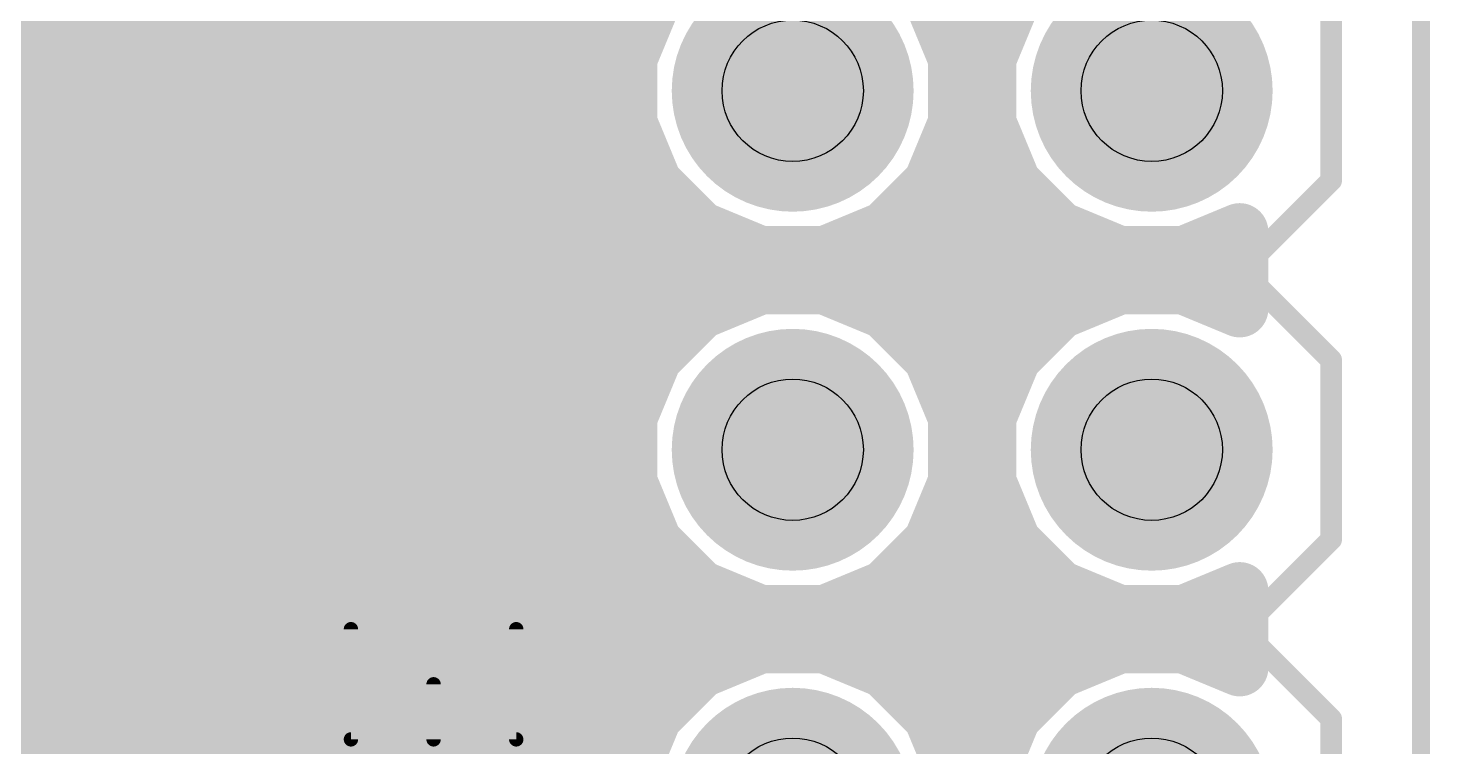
# Model space of a CAD drawing. Extents: x -0.1 to 54.7, y 0 to 86.4.
# Drawn here: x 44.76 to 54.67, y 37.27 to 42.35 of the extents above; entities that cross this region are included whole.
import ezdxf

# ---------------------------------------------------------------- set-up
doc = ezdxf.new("R2010")
doc.units = 0
for name, color, linetype in [('1', 22, 'CONTINUOUS'), ('16', 175, 'CONTINUOUS'), ('17', 82, 'CONTINUOUS'), ('20', 7, 'CONTINUOUS'), ('21', 253, 'CONTINUOUS'), ('27', 253, 'CONTINUOUS'), ('29', 253, 'CONTINUOUS'), ('30', 253, 'CONTINUOUS'), ('44', 253, 'CONTINUOUS'), ('51', 253, 'CONTINUOUS')]:
    doc.layers.add(name, color=color, linetype=linetype)

# ---------------------------------------------------------------- blocks, each defined once
blk = doc.blocks.new('RECT')
blk.add_solid([(-0.5, -0.5), (0.5, -0.5), (-0.5, 0.5), (0.5, 0.5)])
blk = doc.blocks.new('ROUNDP')
at = {"const_width": 0.5}
blk.add_lwpolyline([(0, -0.25, 1), (0, 0.25, 1), (0, -0.25)], format="xyb", dxfattribs=at)

msp = doc.modelspace()

# ---------------------------------------------------------------- linework, layer by layer
at = {"layer": '1', "const_width": 0.4064}
for points in [[(49.1813, 42.5673), (49.0046, 42.1408)], [(51.3254, 42.1408), (51.1487, 42.5673)], [(51.7213, 42.5673), (51.5446, 42.1408)], [(17.5514, 42.2656), (49.0563, 42.2656)], [(51.2737, 42.2656), (51.5963, 42.2656)], [(49.0046, 42.1408), (49.0046, 41.6792)], [(51.3254, 41.6792), (51.3254, 42.1408)], [(51.5446, 42.1408), (51.5446, 41.6792)], [(17.5514, 41.8592), (49.0046, 41.8592)], [(51.3254, 41.8592), (51.5446, 41.8592)], [(49.0046, 41.6792), (49.1813, 41.2527)], [(51.1487, 41.2527), (51.3254, 41.6792)], [(51.5446, 41.6792), (51.7213, 41.2527)], [(17.5514, 41.4528), (49.0984, 41.4528)], [(51.2316, 41.4528), (51.6384, 41.4528)], [(49.1813, 41.2527), (49.5077, 40.9263)], [(50.8223, 40.9263), (51.1487, 41.2527)], [(51.7213, 41.2527), (52.0477, 40.9263)], [(17.5514, 41.0464), (49.3875, 41.0464)], [(50.9425, 41.0464), (51.9275, 41.0464)], [(49.5077, 40.9263), (49.9342, 40.7496)], [(50.3958, 40.7496), (50.8223, 40.9263)], [(52.0477, 40.9263), (52.4742, 40.7496)], [(52.9358, 40.7496), (53.3273, 40.9118)], [(53.3273, 40.9118), (53.3273, 40.3682)], [(49.9342, 40.7496), (50.3958, 40.7496)], [(52.4742, 40.7496), (52.9358, 40.7496)], [(17.5514, 40.64), (53.3273, 40.64)], [(49.9342, 40.5304), (49.5077, 40.3537)], [(50.3958, 40.5304), (49.9342, 40.5304)], [(50.8223, 40.3537), (50.3958, 40.5304)], [(52.4742, 40.5304), (52.0477, 40.3537)], [(52.9358, 40.5304), (52.4742, 40.5304)], [(53.3273, 40.3682), (52.9358, 40.5304)], [(49.5077, 40.3537), (49.1813, 40.0273)], [(51.1487, 40.0273), (50.8223, 40.3537)], [(52.0477, 40.3537), (51.7213, 40.0273)], [(17.5514, 40.2336), (49.3875, 40.2336)], [(50.9425, 40.2336), (51.9275, 40.2336)], [(49.1813, 40.0273), (49.0046, 39.6008)], [(51.3254, 39.6008), (51.1487, 40.0273)], [(51.7213, 40.0273), (51.5446, 39.6008)], [(17.5514, 39.8272), (49.0984, 39.8272)], [(51.2316, 39.8272), (51.6384, 39.8272)], [(49.0046, 39.6008), (49.0046, 39.1392)], [(51.3254, 39.1392), (51.3254, 39.6008)], [(51.5446, 39.6008), (51.5446, 39.1392)], [(17.5514, 39.4208), (49.0046, 39.4208)], [(51.3254, 39.4208), (51.5446, 39.4208)], [(49.0046, 39.1392), (49.1813, 38.7127)], [(51.1487, 38.7127), (51.3254, 39.1392)], [(51.5446, 39.1392), (51.7213, 38.7127)], [(17.5514, 39.0144), (49.0563, 39.0144)], [(51.2737, 39.0144), (51.5963, 39.0144)], [(49.1813, 38.7127), (49.5077, 38.3863)], [(50.8223, 38.3863), (51.1487, 38.7127)], [(51.7213, 38.7127), (52.0477, 38.3863)], [(17.5514, 38.608), (49.2859, 38.608)], [(51.0441, 38.608), (51.8259, 38.608)], [(49.5077, 38.3863), (49.9342, 38.2096)], [(50.3958, 38.2096), (50.8223, 38.3863)], [(52.0477, 38.3863), (52.4742, 38.2096)], [(52.9358, 38.2096), (53.3273, 38.3718)], [(53.3273, 38.3718), (53.3273, 37.8282)], [(17.5514, 38.2016), (53.3273, 38.2016)], [(49.9342, 38.2096), (50.3958, 38.2096)], [(52.4742, 38.2096), (52.9358, 38.2096)], [(49.9342, 37.9904), (49.5077, 37.8137)], [(50.3958, 37.9904), (49.9342, 37.9904)], [(50.8223, 37.8137), (50.3958, 37.9904)], [(52.4742, 37.9904), (52.0477, 37.8137)], [(52.9358, 37.9904), (52.4742, 37.9904)], [(53.3273, 37.8282), (52.9358, 37.9904)], [(17.5514, 37.7952), (49.4891, 37.7952)], [(49.5077, 37.8137), (49.1813, 37.4873)], [(51.1487, 37.4873), (50.8223, 37.8137)], [(50.8409, 37.7952), (52.0291, 37.7952)], [(52.0477, 37.8137), (51.7213, 37.4873)], [(49.1813, 37.4873), (49.0046, 37.0608)], [(51.3254, 37.0608), (51.1487, 37.4873)], [(51.7213, 37.4873), (51.5446, 37.0608)], [(17.5514, 37.3888), (49.1405, 37.3888)], [(51.1895, 37.3888), (51.6805, 37.3888)]]:
    msp.add_lwpolyline(points, dxfattribs=at)
at = {"layer": '1', "const_width": 0.2032}
for points in [[(49.0563, 42.164, 1), (49.0563, 42.3672)], [(51.2737, 42.3672, 1), (51.2737, 42.164)], [(51.5963, 42.164, 1), (51.5963, 42.3672)], [(49.1062, 42.1408, 1), (48.903, 42.1408)], [(48.9107, 42.1797, 1), (49.0985, 42.1019)], [(51.427, 42.1408, 1), (51.2238, 42.1408)], [(51.2315, 42.1019, 1), (51.4193, 42.1797)], [(51.6462, 42.1408, 1), (51.443, 42.1408)], [(51.4507, 42.1797, 1), (51.6385, 42.1019)], [(49.0046, 41.7576, 1), (49.0046, 41.9608)], [(51.3254, 41.9608, 1), (51.3254, 41.7576)], [(51.5446, 41.7576, 1), (51.5446, 41.9608)], [(49.0985, 41.7181, 1), (48.9107, 41.6403)], [(51.4193, 41.6403, 1), (51.2315, 41.7181)], [(51.6385, 41.7181, 1), (51.4507, 41.6403)], [(48.903, 41.6792, 1), (49.1062, 41.6792)], [(51.2238, 41.6792, 1), (51.427, 41.6792)], [(51.443, 41.6792, 1), (51.6462, 41.6792)], [(49.0984, 41.3512, 1), (49.0984, 41.5544)], [(51.2316, 41.5544, 1), (51.2316, 41.3512)], [(51.6384, 41.3512, 1), (51.6384, 41.5544)], [(49.2531, 41.3245, 1), (49.1094, 41.1808)], [(49.0874, 41.2138, 1), (49.2751, 41.2916)], [(51.0549, 41.2916, 1), (51.2426, 41.2138)], [(51.2206, 41.1808, 1), (51.0769, 41.3245)], [(51.7931, 41.3245, 1), (51.6494, 41.1808)], [(51.6274, 41.2138, 1), (51.8151, 41.2916)], [(49.3875, 40.9448, 1), (49.3875, 41.148)], [(50.9425, 41.148, 1), (50.9425, 40.9448)], [(51.9275, 40.9448, 1), (51.9275, 41.148)], [(49.5466, 41.0201, 1), (49.4688, 40.8324)], [(49.4358, 40.8544, 1), (49.5795, 40.9981)], [(50.7505, 40.9981, 1), (50.8942, 40.8544)], [(50.8612, 40.8324, 1), (50.7834, 41.0201)], [(52.0866, 41.0201, 1), (52.0088, 40.8324)], [(51.9758, 40.8544, 1), (52.1195, 40.9981)], [(53.4289, 40.9118, 1), (53.2257, 40.9118)], [(53.3662, 40.8179, 1), (53.2884, 41.0056)], [(49.9342, 40.8512, 1), (49.9342, 40.648)], [(49.8953, 40.6557, 1), (49.9731, 40.8435)], [(50.3569, 40.8435, 1), (50.4347, 40.6557)], [(50.3958, 40.648, 1), (50.3958, 40.8512)], [(52.4742, 40.8512, 1), (52.4742, 40.648)], [(52.4353, 40.6557, 1), (52.5131, 40.8435)], [(52.8969, 40.8435, 1), (52.9747, 40.6557)], [(52.9358, 40.648, 1), (52.9358, 40.8512)], [(53.3273, 40.5384, 1), (53.3273, 40.7416)], [(49.9342, 40.632, 1), (49.9342, 40.4288)], [(49.9731, 40.4365, 1), (49.8953, 40.6243)], [(50.4347, 40.6243, 1), (50.3569, 40.4365)], [(50.3958, 40.4288, 1), (50.3958, 40.632)], [(52.4742, 40.632, 1), (52.4742, 40.4288)], [(52.5131, 40.4365, 1), (52.4353, 40.6243)], [(52.9747, 40.6243, 1), (52.8969, 40.4365)], [(52.9358, 40.4288, 1), (52.9358, 40.632)], [(49.4688, 40.4476, 1), (49.5466, 40.2599)], [(49.5795, 40.2819, 1), (49.4358, 40.4256)], [(50.8942, 40.4256, 1), (50.7505, 40.2819)], [(50.7834, 40.2599, 1), (50.8612, 40.4476)], [(52.0088, 40.4476, 1), (52.0866, 40.2599)], [(52.1195, 40.2819, 1), (51.9758, 40.4256)], [(53.2257, 40.3682, 1), (53.4289, 40.3682)], [(53.2884, 40.2744, 1), (53.3662, 40.4621)], [(49.3875, 40.132, 1), (49.3875, 40.3352)], [(50.9425, 40.3352, 1), (50.9425, 40.132)], [(51.9275, 40.132, 1), (51.9275, 40.3352)], [(49.1094, 40.0992, 1), (49.2531, 39.9555)], [(49.2751, 39.9884, 1), (49.0874, 40.0662)], [(51.2426, 40.0662, 1), (51.0549, 39.9884)], [(51.0769, 39.9555, 1), (51.2206, 40.0992)], [(51.6494, 40.0992, 1), (51.7931, 39.9555)], [(51.8151, 39.9884, 1), (51.6274, 40.0662)], [(49.0984, 39.7256, 1), (49.0984, 39.9288)], [(51.2316, 39.9288, 1), (51.2316, 39.7256)], [(51.6384, 39.7256, 1), (51.6384, 39.9288)], [(49.1062, 39.6008, 1), (48.903, 39.6008)], [(51.427, 39.6008, 1), (51.2238, 39.6008)], [(51.6462, 39.6008, 1), (51.443, 39.6008)], [(48.9107, 39.6397, 1), (49.0985, 39.5619)], [(51.2315, 39.5619, 1), (51.4193, 39.6397)], [(51.4507, 39.6397, 1), (51.6385, 39.5619)], [(49.0046, 39.3192, 1), (49.0046, 39.5224)], [(51.3254, 39.5224, 1), (51.3254, 39.3192)], [(51.5446, 39.3192, 1), (51.5446, 39.5224)], [(49.0985, 39.1781, 1), (48.9107, 39.1003)], [(51.4193, 39.1003, 1), (51.2315, 39.1781)], [(51.6385, 39.1781, 1), (51.4507, 39.1003)], [(48.903, 39.1392, 1), (49.1062, 39.1392)], [(49.0563, 38.9128, 1), (49.0563, 39.116)], [(51.2737, 39.116, 1), (51.2737, 38.9128)], [(51.2238, 39.1392, 1), (51.427, 39.1392)], [(51.443, 39.1392, 1), (51.6462, 39.1392)], [(51.5963, 38.9128, 1), (51.5963, 39.116)], [(49.2531, 38.7845, 1), (49.1094, 38.6408)], [(51.2206, 38.6408, 1), (51.0769, 38.7845)], [(51.7931, 38.7845, 1), (51.6494, 38.6408)], [(49.0874, 38.6738, 1), (49.2751, 38.7516)], [(49.2859, 38.5064, 1), (49.2859, 38.7096)], [(51.0441, 38.7096, 1), (51.0441, 38.5064)], [(51.0549, 38.7516, 1), (51.2426, 38.6738)], [(51.6274, 38.6738, 1), (51.8151, 38.7516)], [(51.8259, 38.5064, 1), (51.8259, 38.7096)], [(49.5466, 38.4801, 1), (49.4688, 38.2924)], [(50.8612, 38.2924, 1), (50.7834, 38.4801)], [(52.0866, 38.4801, 1), (52.0088, 38.2924)], [(49.4358, 38.3144, 1), (49.5795, 38.4581)], [(50.7505, 38.4581, 1), (50.8942, 38.3144)], [(51.9758, 38.3144, 1), (52.1195, 38.4581)], [(53.4289, 38.3718, 1), (53.2257, 38.3718)], [(53.3662, 38.2779, 1), (53.2884, 38.4656)], [(49.9342, 38.3112, 1), (49.9342, 38.108)], [(49.8953, 38.1157, 1), (49.9731, 38.3035)], [(50.3569, 38.3035, 1), (50.4347, 38.1157)], [(50.3958, 38.108, 1), (50.3958, 38.3112)], [(52.4742, 38.3112, 1), (52.4742, 38.108)], [(52.4353, 38.1157, 1), (52.5131, 38.3035)], [(52.8969, 38.3035, 1), (52.9747, 38.1157)], [(52.9358, 38.108, 1), (52.9358, 38.3112)], [(53.3273, 38.1, 1), (53.3273, 38.3032)], [(49.9342, 38.092, 1), (49.9342, 37.8888)], [(49.9731, 37.8965, 1), (49.8953, 38.0843)], [(50.4347, 38.0843, 1), (50.3569, 37.8965)], [(50.3958, 37.8888, 1), (50.3958, 38.092)], [(52.4742, 38.092, 1), (52.4742, 37.8888)], [(52.5131, 37.8965, 1), (52.4353, 38.0843)], [(52.9747, 38.0843, 1), (52.8969, 37.8965)], [(52.9358, 37.8888, 1), (52.9358, 38.092)], [(49.4688, 37.9076, 1), (49.5466, 37.7199)], [(49.5795, 37.7419, 1), (49.4358, 37.8856)], [(49.4891, 37.6936, 1), (49.4891, 37.8968)], [(50.8942, 37.8856, 1), (50.7505, 37.7419)], [(50.8409, 37.8968, 1), (50.8409, 37.6936)], [(50.7834, 37.7199, 1), (50.8612, 37.9076)], [(52.0088, 37.9076, 1), (52.0866, 37.7199)], [(52.1195, 37.7419, 1), (51.9758, 37.8856)], [(52.0291, 37.6936, 1), (52.0291, 37.8968)], [(53.2884, 37.7344, 1), (53.3662, 37.9221)], [(53.2257, 37.8282, 1), (53.4289, 37.8282)], [(49.2751, 37.4484, 1), (49.0874, 37.5262)], [(51.2426, 37.5262, 1), (51.0549, 37.4484)], [(51.8151, 37.4484, 1), (51.6274, 37.5262)], [(49.1094, 37.5592, 1), (49.2531, 37.4155)], [(49.1405, 37.2872, 1), (49.1405, 37.4904)], [(51.0769, 37.4155, 1), (51.2206, 37.5592)], [(51.1895, 37.4904, 1), (51.1895, 37.2872)], [(51.6494, 37.5592, 1), (51.7931, 37.4155)], [(51.6805, 37.2872, 1), (51.6805, 37.4904)]]:
    msp.add_lwpolyline(points, format="xyb", dxfattribs=at)
at = {"layer": '16', "const_width": 0.4064}
for points in [[(49.1813, 42.5673), (49.0046, 42.1408)], [(51.3254, 42.1408), (51.1487, 42.5673)], [(51.7213, 42.5673), (51.5446, 42.1408)], [(5.5537, 42.2656), (49.0563, 42.2656)], [(51.2737, 42.2656), (51.5963, 42.2656)], [(49.0046, 42.1408), (49.0046, 41.6792)], [(51.3254, 41.6792), (51.3254, 42.1408)], [(51.5446, 42.1408), (51.5446, 41.6792)], [(5.6054, 41.8592), (49.0046, 41.8592)], [(51.3254, 41.8592), (51.5446, 41.8592)], [(49.0046, 41.6792), (49.1813, 41.2527)], [(51.1487, 41.2527), (51.3254, 41.6792)], [(51.5446, 41.6792), (51.7213, 41.2527)], [(5.5116, 41.4528), (49.0984, 41.4528)], [(51.2316, 41.4528), (51.6384, 41.4528)], [(49.1813, 41.2527), (49.5077, 40.9263)], [(50.8223, 40.9263), (51.1487, 41.2527)], [(51.7213, 41.2527), (52.0477, 40.9263)], [(5.2225, 41.0464), (49.3875, 41.0464)], [(50.9425, 41.0464), (51.9275, 41.0464)], [(49.5077, 40.9263), (49.9342, 40.7496)], [(50.3958, 40.7496), (50.8223, 40.9263)], [(52.0477, 40.9263), (52.4742, 40.7496)], [(52.9358, 40.7496), (53.3273, 40.9118)], [(53.3273, 40.9118), (53.3273, 40.3682)], [(49.9342, 40.7496), (50.3958, 40.7496)], [(52.4742, 40.7496), (52.9358, 40.7496)], [(1.2827, 40.64), (53.3273, 40.64)], [(49.9342, 40.5304), (49.5077, 40.3537)], [(50.3958, 40.5304), (49.9342, 40.5304)], [(50.8223, 40.3537), (50.3958, 40.5304)], [(52.4742, 40.5304), (52.0477, 40.3537)], [(52.9358, 40.5304), (52.4742, 40.5304)], [(53.3273, 40.3682), (52.9358, 40.5304)], [(49.5077, 40.3537), (49.1813, 40.0273)], [(51.1487, 40.0273), (50.8223, 40.3537)], [(52.0477, 40.3537), (51.7213, 40.0273)], [(5.2225, 40.2336), (49.3875, 40.2336)], [(50.9425, 40.2336), (51.9275, 40.2336)], [(49.1813, 40.0273), (49.0046, 39.6008)], [(51.3254, 39.6008), (51.1487, 40.0273)], [(51.7213, 40.0273), (51.5446, 39.6008)], [(5.5116, 39.8272), (49.0984, 39.8272)], [(51.2316, 39.8272), (51.6384, 39.8272)], [(49.0046, 39.6008), (49.0046, 39.1392)], [(51.3254, 39.1392), (51.3254, 39.6008)], [(51.5446, 39.6008), (51.5446, 39.1392)], [(5.6054, 39.4208), (49.0046, 39.4208)], [(51.3254, 39.4208), (51.5446, 39.4208)], [(49.0046, 39.1392), (49.1813, 38.7127)], [(51.1487, 38.7127), (51.3254, 39.1392)], [(51.5446, 39.1392), (51.7213, 38.7127)], [(5.5537, 39.0144), (49.0563, 39.0144)], [(51.2737, 39.0144), (51.5963, 39.0144)], [(49.1813, 38.7127), (49.5077, 38.3863)], [(50.8223, 38.3863), (51.1487, 38.7127)], [(51.7213, 38.7127), (52.0477, 38.3863)], [(5.3241, 38.608), (49.2859, 38.608)], [(51.0441, 38.608), (51.8259, 38.608)], [(49.5077, 38.3863), (49.9342, 38.2096)], [(50.3958, 38.2096), (50.8223, 38.3863)], [(52.0477, 38.3863), (52.4742, 38.2096)], [(52.9358, 38.2096), (53.3273, 38.3718)], [(53.3273, 38.3718), (53.3273, 37.8282)], [(1.2827, 38.2016), (53.3273, 38.2016)], [(49.9342, 38.2096), (50.3958, 38.2096)], [(52.4742, 38.2096), (52.9358, 38.2096)], [(49.9342, 37.9904), (49.5077, 37.8137)], [(50.3958, 37.9904), (49.9342, 37.9904)], [(50.8223, 37.8137), (50.3958, 37.9904)], [(52.4742, 37.9904), (52.0477, 37.8137)], [(52.9358, 37.9904), (52.4742, 37.9904)], [(53.3273, 37.8282), (52.9358, 37.9904)], [(5.1208, 37.7952), (49.4891, 37.7952)], [(49.5077, 37.8137), (49.1813, 37.4873)], [(51.1487, 37.4873), (50.8223, 37.8137)], [(50.8409, 37.7952), (52.0291, 37.7952)], [(52.0477, 37.8137), (51.7213, 37.4873)], [(49.1813, 37.4873), (49.0046, 37.0608)], [(51.3254, 37.0608), (51.1487, 37.4873)], [(51.7213, 37.4873), (51.5446, 37.0608)], [(5.4695, 37.3888), (49.1405, 37.3888)], [(51.1895, 37.3888), (51.6805, 37.3888)]]:
    msp.add_lwpolyline(points, dxfattribs=at)
at = {"layer": '16', "const_width": 0.2032}
for points in [[(49.0563, 42.164, 1), (49.0563, 42.3672)], [(51.2737, 42.3672, 1), (51.2737, 42.164)], [(51.5963, 42.164, 1), (51.5963, 42.3672)], [(49.1062, 42.1408, 1), (48.903, 42.1408)], [(48.9107, 42.1797, 1), (49.0985, 42.1019)], [(51.427, 42.1408, 1), (51.2238, 42.1408)], [(51.2315, 42.1019, 1), (51.4193, 42.1797)], [(51.6462, 42.1408, 1), (51.443, 42.1408)], [(51.4507, 42.1797, 1), (51.6385, 42.1019)], [(49.0046, 41.7576, 1), (49.0046, 41.9608)], [(51.3254, 41.9608, 1), (51.3254, 41.7576)], [(51.5446, 41.7576, 1), (51.5446, 41.9608)], [(49.0985, 41.7181, 1), (48.9107, 41.6403)], [(51.4193, 41.6403, 1), (51.2315, 41.7181)], [(51.6385, 41.7181, 1), (51.4507, 41.6403)], [(48.903, 41.6792, 1), (49.1062, 41.6792)], [(51.2238, 41.6792, 1), (51.427, 41.6792)], [(51.443, 41.6792, 1), (51.6462, 41.6792)], [(49.0984, 41.3512, 1), (49.0984, 41.5544)], [(51.2316, 41.5544, 1), (51.2316, 41.3512)], [(51.6384, 41.3512, 1), (51.6384, 41.5544)], [(49.2531, 41.3245, 1), (49.1094, 41.1808)], [(49.0874, 41.2138, 1), (49.2751, 41.2916)], [(51.0549, 41.2916, 1), (51.2426, 41.2138)], [(51.2206, 41.1808, 1), (51.0769, 41.3245)], [(51.7931, 41.3245, 1), (51.6494, 41.1808)], [(51.6274, 41.2138, 1), (51.8151, 41.2916)], [(49.3875, 40.9448, 1), (49.3875, 41.148)], [(50.9425, 41.148, 1), (50.9425, 40.9448)], [(51.9275, 40.9448, 1), (51.9275, 41.148)], [(49.5466, 41.0201, 1), (49.4688, 40.8324)], [(49.4358, 40.8544, 1), (49.5795, 40.9981)], [(50.7505, 40.9981, 1), (50.8942, 40.8544)], [(50.8612, 40.8324, 1), (50.7834, 41.0201)], [(52.0866, 41.0201, 1), (52.0088, 40.8324)], [(51.9758, 40.8544, 1), (52.1195, 40.9981)], [(53.4289, 40.9118, 1), (53.2257, 40.9118)], [(53.3662, 40.8179, 1), (53.2884, 41.0056)], [(49.9342, 40.8512, 1), (49.9342, 40.648)], [(49.8953, 40.6557, 1), (49.9731, 40.8435)], [(50.3569, 40.8435, 1), (50.4347, 40.6557)], [(50.3958, 40.648, 1), (50.3958, 40.8512)], [(52.4742, 40.8512, 1), (52.4742, 40.648)], [(52.4353, 40.6557, 1), (52.5131, 40.8435)], [(52.8969, 40.8435, 1), (52.9747, 40.6557)], [(52.9358, 40.648, 1), (52.9358, 40.8512)], [(53.3273, 40.5384, 1), (53.3273, 40.7416)], [(49.9342, 40.632, 1), (49.9342, 40.4288)], [(49.9731, 40.4365, 1), (49.8953, 40.6243)], [(50.4347, 40.6243, 1), (50.3569, 40.4365)], [(50.3958, 40.4288, 1), (50.3958, 40.632)], [(52.4742, 40.632, 1), (52.4742, 40.4288)], [(52.5131, 40.4365, 1), (52.4353, 40.6243)], [(52.9747, 40.6243, 1), (52.8969, 40.4365)], [(52.9358, 40.4288, 1), (52.9358, 40.632)], [(49.4688, 40.4476, 1), (49.5466, 40.2599)], [(49.5795, 40.2819, 1), (49.4358, 40.4256)], [(50.8942, 40.4256, 1), (50.7505, 40.2819)], [(50.7834, 40.2599, 1), (50.8612, 40.4476)], [(52.0088, 40.4476, 1), (52.0866, 40.2599)], [(52.1195, 40.2819, 1), (51.9758, 40.4256)], [(53.2257, 40.3682, 1), (53.4289, 40.3682)], [(53.2884, 40.2744, 1), (53.3662, 40.4621)], [(49.3875, 40.132, 1), (49.3875, 40.3352)], [(50.9425, 40.3352, 1), (50.9425, 40.132)], [(51.9275, 40.132, 1), (51.9275, 40.3352)], [(49.1094, 40.0992, 1), (49.2531, 39.9555)], [(49.2751, 39.9884, 1), (49.0874, 40.0662)], [(51.2426, 40.0662, 1), (51.0549, 39.9884)], [(51.0769, 39.9555, 1), (51.2206, 40.0992)], [(51.6494, 40.0992, 1), (51.7931, 39.9555)], [(51.8151, 39.9884, 1), (51.6274, 40.0662)], [(49.0984, 39.7256, 1), (49.0984, 39.9288)], [(51.2316, 39.9288, 1), (51.2316, 39.7256)], [(51.6384, 39.7256, 1), (51.6384, 39.9288)], [(49.1062, 39.6008, 1), (48.903, 39.6008)], [(51.427, 39.6008, 1), (51.2238, 39.6008)], [(51.6462, 39.6008, 1), (51.443, 39.6008)], [(48.9107, 39.6397, 1), (49.0985, 39.5619)], [(51.2315, 39.5619, 1), (51.4193, 39.6397)], [(51.4507, 39.6397, 1), (51.6385, 39.5619)], [(49.0046, 39.3192, 1), (49.0046, 39.5224)], [(51.3254, 39.5224, 1), (51.3254, 39.3192)], [(51.5446, 39.3192, 1), (51.5446, 39.5224)], [(49.0985, 39.1781, 1), (48.9107, 39.1003)], [(51.4193, 39.1003, 1), (51.2315, 39.1781)], [(51.6385, 39.1781, 1), (51.4507, 39.1003)], [(48.903, 39.1392, 1), (49.1062, 39.1392)], [(49.0563, 38.9128, 1), (49.0563, 39.116)], [(51.2737, 39.116, 1), (51.2737, 38.9128)], [(51.2238, 39.1392, 1), (51.427, 39.1392)], [(51.443, 39.1392, 1), (51.6462, 39.1392)], [(51.5963, 38.9128, 1), (51.5963, 39.116)], [(49.2531, 38.7845, 1), (49.1094, 38.6408)], [(51.2206, 38.6408, 1), (51.0769, 38.7845)], [(51.7931, 38.7845, 1), (51.6494, 38.6408)], [(49.0874, 38.6738, 1), (49.2751, 38.7516)], [(49.2859, 38.5064, 1), (49.2859, 38.7096)], [(51.0441, 38.7096, 1), (51.0441, 38.5064)], [(51.0549, 38.7516, 1), (51.2426, 38.6738)], [(51.6274, 38.6738, 1), (51.8151, 38.7516)], [(51.8259, 38.5064, 1), (51.8259, 38.7096)], [(49.5466, 38.4801, 1), (49.4688, 38.2924)], [(50.8612, 38.2924, 1), (50.7834, 38.4801)], [(52.0866, 38.4801, 1), (52.0088, 38.2924)], [(49.4358, 38.3144, 1), (49.5795, 38.4581)], [(50.7505, 38.4581, 1), (50.8942, 38.3144)], [(51.9758, 38.3144, 1), (52.1195, 38.4581)], [(53.4289, 38.3718, 1), (53.2257, 38.3718)], [(53.3662, 38.2779, 1), (53.2884, 38.4656)], [(49.9342, 38.3112, 1), (49.9342, 38.108)], [(49.8953, 38.1157, 1), (49.9731, 38.3035)], [(50.3569, 38.3035, 1), (50.4347, 38.1157)], [(50.3958, 38.108, 1), (50.3958, 38.3112)], [(52.4742, 38.3112, 1), (52.4742, 38.108)], [(52.4353, 38.1157, 1), (52.5131, 38.3035)], [(52.8969, 38.3035, 1), (52.9747, 38.1157)], [(52.9358, 38.108, 1), (52.9358, 38.3112)], [(53.3273, 38.1, 1), (53.3273, 38.3032)], [(49.9342, 38.092, 1), (49.9342, 37.8888)], [(49.9731, 37.8965, 1), (49.8953, 38.0843)], [(50.4347, 38.0843, 1), (50.3569, 37.8965)], [(50.3958, 37.8888, 1), (50.3958, 38.092)], [(52.4742, 38.092, 1), (52.4742, 37.8888)], [(52.5131, 37.8965, 1), (52.4353, 38.0843)], [(52.9747, 38.0843, 1), (52.8969, 37.8965)], [(52.9358, 37.8888, 1), (52.9358, 38.092)], [(49.4688, 37.9076, 1), (49.5466, 37.7199)], [(49.5795, 37.7419, 1), (49.4358, 37.8856)], [(49.4891, 37.6936, 1), (49.4891, 37.8968)], [(50.8942, 37.8856, 1), (50.7505, 37.7419)], [(50.8409, 37.8968, 1), (50.8409, 37.6936)], [(50.7834, 37.7199, 1), (50.8612, 37.9076)], [(52.0088, 37.9076, 1), (52.0866, 37.7199)], [(52.1195, 37.7419, 1), (51.9758, 37.8856)], [(52.0291, 37.6936, 1), (52.0291, 37.8968)], [(53.2884, 37.7344, 1), (53.3662, 37.9221)], [(53.2257, 37.8282, 1), (53.4289, 37.8282)], [(49.2751, 37.4484, 1), (49.0874, 37.5262)], [(51.2426, 37.5262, 1), (51.0549, 37.4484)], [(51.8151, 37.4484, 1), (51.6274, 37.5262)], [(49.1094, 37.5592, 1), (49.2531, 37.4155)], [(49.1405, 37.2872, 1), (49.1405, 37.4904)], [(51.0769, 37.4155, 1), (51.2206, 37.5592)], [(51.1895, 37.4904, 1), (51.1895, 37.2872)], [(51.6494, 37.5592, 1), (51.7931, 37.4155)], [(51.6805, 37.2872, 1), (51.6805, 37.4904)]]:
    msp.add_lwpolyline(points, format="xyb", dxfattribs=at)
at = {"layer": '20', "const_width": 0.127}
msp.add_lwpolyline([(54.61, 73.66), (54.61, 14.605)], dxfattribs=at)
at = {"layer": '21', "const_width": 0.1524}
for points in [[(48.895, 41.275), (48.895, 42.545)], [(53.975, 42.545), (53.975, 41.275)], [(49.53, 40.64), (48.895, 41.275)], [(53.34, 40.64), (53.975, 41.275)], [(48.895, 40.005), (49.53, 40.64)], [(49.53, 40.64), (53.34, 40.64)], [(53.34, 40.64), (53.975, 40.005)], [(48.895, 38.735), (48.895, 40.005)], [(53.975, 40.005), (53.975, 38.735)], [(49.53, 38.1), (48.895, 38.735)], [(53.34, 38.1), (53.975, 38.735)], [(48.895, 37.465), (49.53, 38.1)], [(49.53, 38.1), (53.34, 38.1)], [(53.34, 38.1), (53.975, 37.465)], [(48.895, 36.195), (48.895, 37.465)], [(53.975, 37.465), (53.975, 36.195)]]:
    msp.add_lwpolyline(points, dxfattribs=at)
at = {"layer": '21', "const_width": 0.0762}
for points in [[(48.8569, 41.275, 1), (48.9331, 41.275)], [(48.9219, 41.3019, 1), (48.8681, 41.2481)], [(53.9369, 41.275, 1), (54.0131, 41.275)], [(54.0019, 41.2481, 1), (53.9481, 41.3019)], [(49.53, 40.6781, 1), (49.53, 40.6019)], [(49.5569, 40.6131, 1), (49.5031, 40.6669)], [(49.5031, 40.6131, 1), (49.5569, 40.6669)], [(53.3669, 40.6669, 1), (53.3131, 40.6131)], [(53.3131, 40.6669, 1), (53.3669, 40.6131)], [(53.34, 40.6019, 1), (53.34, 40.6781)], [(48.9331, 40.005, 1), (48.8569, 40.005)], [(48.8681, 40.0319, 1), (48.9219, 39.9781)], [(54.0131, 40.005, 1), (53.9369, 40.005)], [(53.9481, 39.9781, 1), (54.0019, 40.0319)], [(48.9219, 38.7619, 1), (48.8681, 38.7081)], [(54.0019, 38.7081, 1), (53.9481, 38.7619)], [(48.8569, 38.735, 1), (48.9331, 38.735)], [(53.9369, 38.735, 1), (54.0131, 38.735)], [(49.53, 38.1381, 1), (49.53, 38.0619)], [(49.5569, 38.0731, 1), (49.5031, 38.1269)], [(49.5031, 38.0731, 1), (49.5569, 38.1269)], [(53.3669, 38.1269, 1), (53.3131, 38.0731)], [(53.3131, 38.1269, 1), (53.3669, 38.0731)], [(53.34, 38.0619, 1), (53.34, 38.1381)], [(48.9331, 37.465, 1), (48.8569, 37.465)], [(48.8681, 37.4919, 1), (48.9219, 37.4381)], [(54.0131, 37.465, 1), (53.9369, 37.465)], [(53.9481, 37.4381, 1), (54.0019, 37.4919)]]:
    msp.add_lwpolyline(points, format="xyb", dxfattribs=at)
at = {"layer": '27', "const_width": 0.1016}
for points in [[(47.0398, 38.1003), (47.0398, 37.3207)], [(48.2092, 37.3207), (48.2092, 38.1003)], [(47.6245, 37.3207), (47.6245, 37.7105)], [(47.0398, 37.3207), (48.2092, 37.3207)]]:
    msp.add_lwpolyline(points, dxfattribs=at)
at = {"layer": '27', "const_width": 0.0508}
for points in [[(47.0652, 38.1003, 1), (47.0144, 38.1003)], [(48.2346, 38.1003, 1), (48.1838, 38.1003)], [(47.6499, 37.7105, 1), (47.5991, 37.7105)], [(47.0398, 37.3461, 1), (47.0398, 37.2953)], [(47.0144, 37.3207, 1), (47.0652, 37.3207)], [(47.5991, 37.3207, 1), (47.6499, 37.3207)], [(48.1838, 37.3207, 1), (48.2346, 37.3207)], [(48.2092, 37.2953, 1), (48.2092, 37.3461)]]:
    msp.add_lwpolyline(points, format="xyb", dxfattribs=at)
at = {"layer": '44'}
for centre in [(50.165, 41.91), (52.705, 41.91), (50.165, 39.37), (52.705, 39.37), (50.165, 36.83), (52.705, 36.83)]:
    msp.add_circle(centre, 0.5, dxfattribs=at)

# ---------------------------------------------------------------- block references
at = {"layer": '17', "xscale": 1.508, "yscale": 1.508, "rotation": 90}
for p in [(50.165, 41.91), (50.165, 41.91), (52.705, 41.91), (52.705, 41.91), (50.165, 39.37), (50.165, 39.37), (52.705, 39.37), (52.705, 39.37), (50.165, 36.83), (50.165, 36.83), (52.705, 36.83), (52.705, 36.83)]:
    msp.add_blockref('ROUNDP', p, dxfattribs=at)
at = {"layer": '29', "xscale": 1.7112, "yscale": 1.7112, "rotation": 90}
for p in [(50.165, 41.91), (52.705, 41.91), (50.165, 39.37), (52.705, 39.37), (50.165, 36.83), (52.705, 36.83)]:
    msp.add_blockref('ROUNDP', p, dxfattribs=at)
at = {"layer": '30', "xscale": 1.7112, "yscale": 1.7112, "rotation": 90}
for p in [(50.165, 41.91), (52.705, 41.91), (50.165, 39.37), (52.705, 39.37), (50.165, 36.83), (52.705, 36.83)]:
    msp.add_blockref('ROUNDP', p, dxfattribs=at)
at = {"layer": '51', "xscale": 0.508, "yscale": 0.508, "rotation": 90}
for p in [(50.165, 41.91), (52.705, 41.91), (50.165, 39.37), (52.705, 39.37)]:
    msp.add_blockref('RECT', p, dxfattribs=at)

doc.saveas('drawing.dxf')
